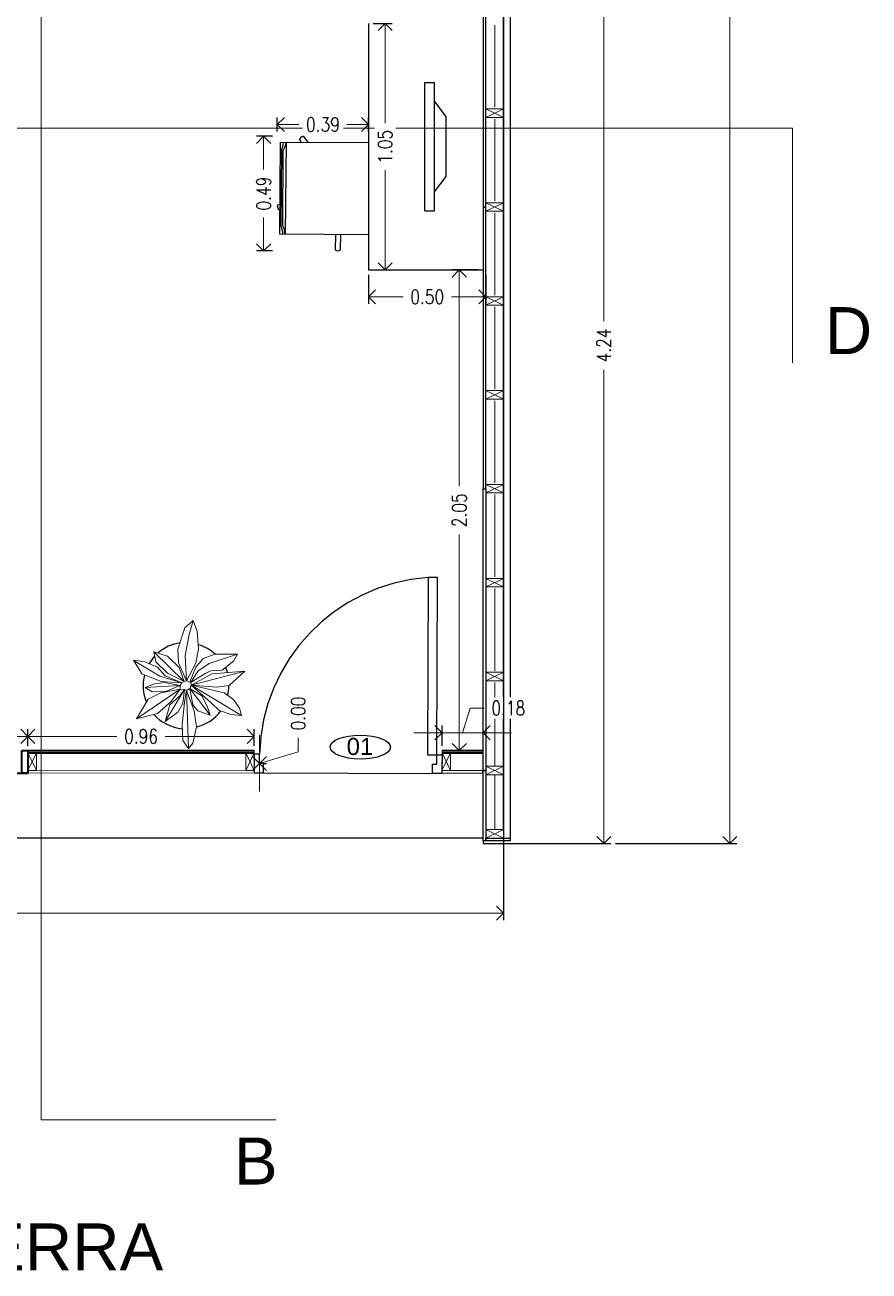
# Model space of a CAD drawing. Header units: inches. Extents: x -102.5 to -49.9, y 36.2 to 69.9.
# Drawn here: x -88.39 to -84.8, y 59.27 to 64.58 of the extents above; entities that cross this region are included whole.
import ezdxf

# ---------------------------------------------------------------- set-up
doc = ezdxf.new("R2010")
doc.units = ezdxf.units.IN
doc.header["$MEASUREMENT"] = 0
doc.linetypes.add('CENTER', pattern=[2, 1.25, -0.25, 0.25, -0.25])
doc.layers.get('DEFPOINTS').update_dxf_attribs({"color": 210})
for name, color, linetype, lineweight in [('A-ANNO-DIMS', 3, 'Continuous', 18), ('A-DETL-MBND', 3, 'Continuous', 18), ('A-DETL-MCUT', 4, 'Continuous', 25), ('A-DOOR-FULL', 4, 'Continuous', 25), ('A-ELEV-MBE1', 7, 'Continuous', 35), ('A-ELEV-MBE2', 4, 'Continuous', 25), ('A-FURN', 8, 'Continuous', 18), ('A-WALL-PATT', 8, 'Continuous', 18), ('A-WALL-STUD', 3, 'Continuous', 18), ('arredi', 7, 'Continuous', 20)]:
    doc.layers.add(name, color=color, linetype=linetype, lineweight=lineweight)
doc.styles.add('ARIAL', font='Arial.ttf')
doc.styles.add('E-ROMANS', font='romans.shx', dxfattribs={"width": 0.8})
doc.styles.get("Standard").update_dxf_attribs({"font": 'Arial.ttf'})
doc.dimstyles.new('Fabio1', dxfattribs={"dimscale": 0.001, "dimtxt": 60, "dimasz": 60, "dimexe": 30, "dimexo": 20, "dimgap": 30, "dimtad": 0, "dimzin": 0, "dimdsep": 46, "dimtxsty": 'E-ROMANS', "dimblk": 'OPEN90', "dimcen": 90, "dimclrd": 3, "dimclre": 3, "dimclrt": 3, "dimadec": 0, "dimazin": 0, "dimtfac": 1, "dimtmove": 1, "dimatfit": 3, "dimldrblk": 'OPEN90', "dimfxl": 1, "dimtfill": 1, "dimtolj": 1, "dimtzin": 0, "dimlwd": -1, "dimarcsym": 0})

# ---------------------------------------------------------------- blocks, each defined once
blk = doc.blocks.new('_Open90')
at = {"color": 0, "linetype": 'ByBlock', "lineweight": -2}
for p, q in [((0, 0), (-1, 0)), ((-0.5, 0.5), (0, 0)), ((0, 0), (-0.5, -0.5))]:
    blk.add_line(p, q, dxfattribs=at)
blk = doc.blocks.new('*D1222')
at = {"layer": 'A-ANNO-DIMS', "color": 3, "lineweight": -2, "transparency": 16777216}
for p, q in [((-86.91025082087911, 64.58251427555147), (-86.82941200846793, 64.58251427555147)), ((-86.91025082087911, 63.53251427555175), (-86.82941200846793, 63.53251427555175))]:
    blk.add_line(p, q, dxfattribs=at)
at = {"layer": 'A-ANNO-DIMS', "color": 3, "transparency": 16777216}
for p, q in [((-86.85941200846793, 64.52251427555147), (-86.85941200846793, 64.1572285612659)), ((-86.85941200846793, 63.59251427555175), (-86.85941200846793, 63.95779998983733))]:
    blk.add_line(p, q, dxfattribs=at)
at = {"layer": 'DEFPOINTS', "color": 0, "transparency": 16777216}
for p in [(-86.93025082087911, 64.58251427555147), (-86.93025082087911, 63.53251427555175), (-86.85941200846793, 63.53251427555175)]:
    blk.add_point(p, dxfattribs=at)
at = {"layer": 'A-ANNO-DIMS', "color": 3, "transparency": 16777216, "xscale": 0.06, "yscale": 0.06, "zscale": 0.06}
for p, rotation in [((-86.85941200846793, 64.58251427555147), 90), ((-86.85941200846793, 63.53251427555175), 270)]:
    blk.add_blockref('_Open90', p, dxfattribs=dict(at, rotation=rotation))
at = {"layer": 'A-ANNO-DIMS', "color": 3, "transparency": 16777216, "insert": (-86.85941200846794, 64.0575142755516), "char_height": 0.06, "attachment_point": 5, "rotation": 90, "style": 'E-ROMANS', "bg_fill": 3, "box_fill_scale": 1.25, "bg_fill_color": 256, "bg_fill_true_color": 13158600, "bg_fill_transparency": 0}
blk.add_mtext('\\A1;1.05', dxfattribs=at)
blk = doc.blocks.new('*D1223')
at = {"layer": 'A-ANNO-DIMS', "color": 3, "lineweight": -2, "transparency": 16777216}
for p, q in [((-86.93025082087911, 63.51251427555174), (-86.93025082087911, 63.38769909553828)), ((-86.43025280537745, 63.51251427555174), (-86.43025280537745, 63.38769909553828))]:
    blk.add_line(p, q, dxfattribs=at)
at = {"layer": 'A-ANNO-DIMS', "color": 3, "transparency": 16777216}
for p, q in [((-86.87025082087911, 63.41769909553828), (-86.78339467027114, 63.41769909553828)), ((-86.49025280537745, 63.41769909553828), (-86.57710895598542, 63.41769909553828))]:
    blk.add_line(p, q, dxfattribs=at)
at = {"layer": 'DEFPOINTS', "color": 0, "transparency": 16777216}
for p in [(-86.93025082087911, 63.53251427555175), (-86.43025280537745, 63.53251427555175), (-86.43025280537745, 63.41769909553828)]:
    blk.add_point(p, dxfattribs=at)
at = {"layer": 'A-ANNO-DIMS', "color": 3, "transparency": 16777216, "xscale": 0.06, "yscale": 0.06, "zscale": 0.06, "rotation": 180}
blk.add_blockref('_Open90', (-86.93025082087911, 63.41769909553828), dxfattribs=at)
at = {"layer": 'A-ANNO-DIMS', "color": 3, "transparency": 16777216, "xscale": 0.06, "yscale": 0.06, "zscale": 0.06}
blk.add_blockref('_Open90', (-86.43025280537745, 63.41769909553828), dxfattribs=at)
at = {"layer": 'A-ANNO-DIMS', "color": 3, "transparency": 16777216, "insert": (-86.68025181312828, 63.41769909553828), "char_height": 0.06, "attachment_point": 5, "style": 'E-ROMANS', "bg_fill": 3, "box_fill_scale": 1.25, "bg_fill_color": 256, "bg_fill_true_color": 13158600, "bg_fill_transparency": 0}
blk.add_mtext('\\A1;0.50', dxfattribs=at)
blk = doc.blocks.new('*D1224')
at = {"layer": 'A-ANNO-DIMS', "color": 3, "lineweight": -2, "transparency": 16777216}
for p, q in [((-87.33903044746354, 64.1019462513999), (-87.40708978801567, 64.1019462513999)), ((-87.33903044746354, 63.61367196676279), (-87.40708978801567, 63.61367196676279))]:
    blk.add_line(p, q, dxfattribs=at)
at = {"layer": 'A-ANNO-DIMS', "color": 3, "transparency": 16777216}
for p, q in [((-87.37708978801567, 64.04194625139989), (-87.37708978801567, 63.95980910908135)), ((-87.37708978801567, 63.6736719667628), (-87.37708978801567, 63.75580910908135))]:
    blk.add_line(p, q, dxfattribs=at)
at = {"layer": 'DEFPOINTS', "color": 0, "transparency": 16777216}
for p in [(-87.31903044746355, 64.1019462513999), (-87.37708978801567, 63.61367196676279), (-87.31903044746355, 63.61367196676279)]:
    blk.add_point(p, dxfattribs=at)
at = {"layer": 'A-ANNO-DIMS', "color": 3, "transparency": 16777216, "xscale": 0.06, "yscale": 0.06, "zscale": 0.06}
for p, rotation in [((-87.37708978801567, 64.1019462513999), 90), ((-87.37708978801567, 63.61367196676279), 270)]:
    blk.add_blockref('_Open90', p, dxfattribs=dict(at, rotation=rotation))
at = {"layer": 'A-ANNO-DIMS', "color": 3, "transparency": 16777216, "insert": (-87.37708978801568, 63.85780910908134), "char_height": 0.06, "attachment_point": 5, "rotation": 90, "style": 'E-ROMANS', "bg_fill": 3, "box_fill_scale": 1.25, "bg_fill_color": 256, "bg_fill_true_color": 13158600, "bg_fill_transparency": 0}
blk.add_mtext('\\A1;0.49', dxfattribs=at)
blk = doc.blocks.new('*D1225')
at = {"layer": 'A-ANNO-DIMS', "color": 3, "lineweight": -2, "transparency": 16777216}
for p, q in [((-87.31903044746355, 64.12194625139989), (-87.31903044746355, 64.18262304929262)), ((-86.93025082087911, 64.12194625140035), (-86.93025082087911, 64.18262304929262))]:
    blk.add_line(p, q, dxfattribs=at)
at = {"layer": 'A-ANNO-DIMS', "color": 3, "transparency": 16777216}
for p, q in [((-87.25903044746354, 64.15262304929261), (-87.22664063417133, 64.15262304929261)), ((-86.99025082087911, 64.15262304929261), (-87.02264063417132, 64.15262304929261))]:
    blk.add_line(p, q, dxfattribs=at)
at = {"layer": 'DEFPOINTS', "color": 0, "transparency": 16777216}
for p in [(-86.93025082087911, 64.15262304929261), (-87.31903044746355, 64.1019462513999), (-86.93025082087911, 64.10194625140035)]:
    blk.add_point(p, dxfattribs=at)
at = {"layer": 'A-ANNO-DIMS', "color": 3, "transparency": 16777216, "xscale": 0.06, "yscale": 0.06, "zscale": 0.06, "rotation": 180}
blk.add_blockref('_Open90', (-87.31903044746355, 64.15262304929261), dxfattribs=at)
at = {"layer": 'A-ANNO-DIMS', "color": 3, "transparency": 16777216, "xscale": 0.06, "yscale": 0.06, "zscale": 0.06}
blk.add_blockref('_Open90', (-86.93025082087911, 64.15262304929261), dxfattribs=at)
at = {"layer": 'A-ANNO-DIMS', "color": 3, "transparency": 16777216, "insert": (-87.12464063417133, 64.15262304929261), "char_height": 0.06, "attachment_point": 5, "style": 'E-ROMANS', "bg_fill": 3, "box_fill_scale": 1.25, "bg_fill_color": 256, "bg_fill_true_color": 13158600, "bg_fill_transparency": 0}
blk.add_mtext('\\A1;0.39', dxfattribs=at)
blk = doc.blocks.new('*D1226')
at = {"layer": 'A-ANNO-DIMS', "color": 3, "lineweight": -2, "transparency": 16777216}
for p, q in [((-86.46225280537762, 63.53251427555175), (-86.5738128684753, 63.53251427555175)), ((-86.46225266023136, 61.48551888478811), (-86.5738128684753, 61.48551888478811))]:
    blk.add_line(p, q, dxfattribs=at)
at = {"layer": 'A-ANNO-DIMS', "color": 3, "transparency": 16777216}
for p, q in [((-86.5438128684753, 63.47251427555175), (-86.5438128684753, 62.61215943731278)), ((-86.5438128684753, 61.54551888478811), (-86.5438128684753, 62.40587372302707))]:
    blk.add_line(p, q, dxfattribs=at)
at = {"layer": 'DEFPOINTS', "color": 0, "transparency": 16777216}
for p in [(-86.44225280537762, 63.53251427555175), (-86.5438128684753, 61.48551888478811), (-86.44225266023136, 61.48551888478811)]:
    blk.add_point(p, dxfattribs=at)
at = {"layer": 'A-ANNO-DIMS', "color": 3, "transparency": 16777216, "xscale": 0.06, "yscale": 0.06, "zscale": 0.06}
for p, rotation in [((-86.5438128684753, 63.53251427555175), 90), ((-86.5438128684753, 61.48551888478811), 270)]:
    blk.add_blockref('_Open90', p, dxfattribs=dict(at, rotation=rotation))
at = {"layer": 'A-ANNO-DIMS', "color": 3, "transparency": 16777216, "insert": (-86.54381286847531, 62.50901658016991), "char_height": 0.06, "attachment_point": 5, "rotation": 90, "style": 'E-ROMANS', "bg_fill": 3, "box_fill_scale": 1.25, "bg_fill_color": 256, "bg_fill_true_color": 13158600, "bg_fill_transparency": 0}
blk.add_mtext('\\A1;2.05', dxfattribs=at)
blk = doc.blocks.new('*D1227')
at = {"layer": 'A-ANNO-DIMS', "color": 3, "transparency": 16777216}
for p, q in [((-87.39534385969438, 61.49041687496849), (-87.39534385969438, 61.55041687496848)), ((-87.23034385969437, 61.47991687496712), (-87.23034385969437, 61.53991687496713)), ((-87.39534385969438, 61.43041687496712), (-87.23034385969437, 61.47991687496712)), ((-87.39534385969438, 61.37041687496576), (-87.39534385969438, 61.31041687496576))]:
    blk.add_line(p, q, dxfattribs=at)
at = {"layer": 'A-ANNO-DIMS', "color": 3, "lineweight": -2, "transparency": 16777216}
for p, q in [((-87.37534385969614, 61.43041687496849), (-87.36534385969438, 61.43041687496849)), ((-87.37534385969614, 61.43041687496576), (-87.36534385969438, 61.43041687496576))]:
    blk.add_line(p, q, dxfattribs=at)
at = {"layer": 'DEFPOINTS', "color": 0, "transparency": 16777216}
for p in [(-87.39534385969614, 61.43041687496849), (-87.39534385969614, 61.43041687496576), (-87.39534385969438, 61.43041687496576)]:
    blk.add_point(p, dxfattribs=at)
at = {"layer": 'A-ANNO-DIMS', "color": 3, "transparency": 16777216, "xscale": 0.06, "yscale": 0.06, "zscale": 0.06}
for p, rotation in [((-87.39534385969438, 61.43041687496849), 270), ((-87.39534385969438, 61.43041687496576), 90)]:
    blk.add_blockref('_Open90', p, dxfattribs=dict(at, rotation=rotation))
at = {"layer": 'A-ANNO-DIMS', "color": 3, "transparency": 16777216, "insert": (-87.23034385969439, 61.64305973210997), "char_height": 0.06, "attachment_point": 5, "rotation": 90, "style": 'E-ROMANS', "bg_fill": 3, "box_fill_scale": 1.25, "bg_fill_color": 256, "bg_fill_true_color": 13158600, "bg_fill_transparency": 0}
blk.add_mtext('\\A1;0.00', dxfattribs=at)
blk = doc.blocks.new('*D1228')
at = {"layer": 'A-ANNO-DIMS', "color": 3, "transparency": 16777216}
for p, q in [((-86.52982611664311, 61.56138564744911), (-86.49832611664311, 61.66638564744911)), ((-86.49832611664311, 61.66638564744911), (-86.43832611664311, 61.66638564744911)), ((-86.6773995730544, 61.56138564744911), (-86.7373995730544, 61.56138564744911)), ((-86.6173995730544, 61.56138564744911), (-86.44225266023182, 61.56138564744911)), ((-86.6173995730544, 61.56138564744911), (-86.44225266023182, 61.56138564744911)), ((-86.38225266023181, 61.56138564744911), (-86.32225266023181, 61.56138564744911))]:
    blk.add_line(p, q, dxfattribs=at)
at = {"layer": 'A-ANNO-DIMS', "color": 3, "lineweight": -2, "transparency": 16777216}
for p, q in [((-86.6173995730544, 61.50551888478811), (-86.6173995730544, 61.59138564744912)), ((-86.44225266023182, 61.50551888478811), (-86.44225266023182, 61.59138564744912))]:
    blk.add_line(p, q, dxfattribs=at)
at = {"layer": 'DEFPOINTS', "color": 0, "transparency": 16777216}
for p in [(-86.44225266023182, 61.56138564744911), (-86.6173995730544, 61.48551888478811), (-86.44225266023182, 61.48551888478811)]:
    blk.add_point(p, dxfattribs=at)
at = {"layer": 'A-ANNO-DIMS', "color": 3, "transparency": 16777216, "xscale": 0.06, "yscale": 0.06, "zscale": 0.06}
blk.add_blockref('_Open90', (-86.6173995730544, 61.56138564744911), dxfattribs=at)
at = {"layer": 'A-ANNO-DIMS', "color": 3, "transparency": 16777216, "xscale": 0.06, "yscale": 0.06, "zscale": 0.06, "rotation": 180}
blk.add_blockref('_Open90', (-86.44225266023182, 61.56138564744911), dxfattribs=at)
at = {"layer": 'A-ANNO-DIMS', "color": 3, "transparency": 16777216, "insert": (-86.33518325950025, 61.66638564744911), "char_height": 0.06, "attachment_point": 5, "style": 'E-ROMANS', "bg_fill": 3, "box_fill_scale": 1.25, "bg_fill_color": 256, "bg_fill_true_color": 13158600, "bg_fill_transparency": 0}
blk.add_mtext('\\A1;0.18', dxfattribs=at)
blk = doc.blocks.new('*D1229')
at = {"layer": 'A-ANNO-DIMS', "color": 3, "lineweight": -2, "transparency": 16777216}
for p, q in [((-88.38132545425492, 61.50494493061377), (-88.38132545425492, 61.57571107520074)), ((-87.41737022116627, 61.50494493061377), (-87.41737022116627, 61.57571107520074))]:
    blk.add_line(p, q, dxfattribs=at)
at = {"layer": 'A-ANNO-DIMS', "color": 3, "transparency": 16777216}
for p, q in [((-88.32132545425492, 61.54571107520074), (-88.00249069485345, 61.54571107520074)), ((-87.47737022116627, 61.54571107520074), (-87.79620498056774, 61.54571107520074))]:
    blk.add_line(p, q, dxfattribs=at)
at = {"layer": 'DEFPOINTS', "color": 0, "transparency": 16777216}
for p in [(-87.41737022116627, 61.54571107520074), (-88.38132545425492, 61.48494493061376), (-87.41737022116627, 61.48494493061376)]:
    blk.add_point(p, dxfattribs=at)
at = {"layer": 'A-ANNO-DIMS', "color": 3, "transparency": 16777216, "xscale": 0.06, "yscale": 0.06, "zscale": 0.06, "rotation": 180}
blk.add_blockref('_Open90', (-88.38132545425492, 61.54571107520074), dxfattribs=at)
at = {"layer": 'A-ANNO-DIMS', "color": 3, "transparency": 16777216, "xscale": 0.06, "yscale": 0.06, "zscale": 0.06}
blk.add_blockref('_Open90', (-87.41737022116627, 61.54571107520074), dxfattribs=at)
at = {"layer": 'A-ANNO-DIMS', "color": 3, "transparency": 16777216, "insert": (-87.8993478377106, 61.54571107520074), "char_height": 0.06, "attachment_point": 5, "style": 'E-ROMANS', "bg_fill": 3, "box_fill_scale": 1.25, "bg_fill_color": 256, "bg_fill_true_color": 13158600, "bg_fill_transparency": 0}
blk.add_mtext('\\A1;0.96', dxfattribs=at)
blk = doc.blocks.new('*D1215')
at = {"layer": 'A-ANNO-DIMS', "color": 3, "lineweight": -2, "transparency": 16777216}
for p, q in [((-91.12328938905236, 61.50543166837716), (-91.12327682705941, 61.57619781089141)), ((-88.3813219039716, 61.50494493029866), (-88.38130934197865, 61.5757110728129))]:
    blk.add_line(p, q, dxfattribs=at)
at = {"layer": 'A-ANNO-DIMS', "color": 3, "transparency": 16777216}
for p, q in [((-91.06328215342971, 61.54618716051413), (-89.85658412258661, 61.54597295451641)), ((-88.44131466645828, 61.54572172413553), (-89.64801269730138, 61.54593593013325))]:
    blk.add_line(p, q, dxfattribs=at)
at = {"layer": 'DEFPOINTS', "color": 0, "transparency": 16777216}
for p in [(-88.38131466740361, 61.54571107328557), (-91.12329293933568, 61.48543166869227), (-88.38132545425492, 61.48494493061376)]:
    blk.add_point(p, dxfattribs=at)
at = {"layer": 'A-ANNO-DIMS', "color": 3, "transparency": 16777216, "xscale": 0.06, "yscale": 0.06, "zscale": 0.06}
for p, rotation in [((-91.12328215248438, 61.54619781136408), 179.9898291874409), ((-88.38131466740361, 61.54571107328557), 359.989829187441)]:
    blk.add_blockref('_Open90', p, dxfattribs=dict(at, rotation=rotation))
at = {"layer": 'A-ANNO-DIMS', "color": 3, "transparency": 16777216, "insert": (-89.752298409944, 61.54595444232483), "char_height": 0.06, "attachment_point": 5, "rotation": 359.98982918744093, "style": 'E-ROMANS', "bg_fill": 3, "box_fill_scale": 1.25, "bg_fill_color": 256, "bg_fill_true_color": 13158600, "bg_fill_transparency": 0}
blk.add_mtext('\\A1;2.74', dxfattribs=at)
blk = doc.blocks.new('*D1178')
at = {"layer": 'A-ANNO-DIMS', "color": 3, "lineweight": -2, "transparency": 16777216}
for p, q in [((-86.42225267896195, 65.33213421811875), (-85.89841094487295, 65.33213421811875)), ((-86.422250430591, 61.08950766333815), (-85.89841094487295, 61.08950766333815))]:
    blk.add_line(p, q, dxfattribs=at)
at = {"layer": 'A-ANNO-DIMS', "color": 3, "transparency": 16777216}
for p, q in [((-85.92841094487295, 65.27213421811875), (-85.92841094487295, 63.31510665501418)), ((-85.92841094487295, 61.14950766333816), (-85.92841094487295, 63.10653522644274))]:
    blk.add_line(p, q, dxfattribs=at)
at = {"layer": 'DEFPOINTS', "color": 0, "transparency": 16777216}
for p in [(-86.44225267896195, 65.33213421811875), (-86.442250430591, 61.08950766333815), (-85.92841094487295, 61.08950766333815)]:
    blk.add_point(p, dxfattribs=at)
at = {"layer": 'A-ANNO-DIMS', "color": 3, "transparency": 16777216, "xscale": 0.06, "yscale": 0.06, "zscale": 0.06}
for p, rotation in [((-85.92841094487295, 65.33213421811875), 90), ((-85.92841094487295, 61.08950766333815), 270)]:
    blk.add_blockref('_Open90', p, dxfattribs=dict(at, rotation=rotation))
at = {"layer": 'A-ANNO-DIMS', "color": 3, "transparency": 16777216, "insert": (-85.92841094487297, 63.21082094072845), "char_height": 0.06, "attachment_point": 5, "rotation": 90, "style": 'E-ROMANS', "bg_fill": 3, "box_fill_scale": 1.25, "bg_fill_color": 256, "bg_fill_true_color": 13158600, "bg_fill_transparency": 0}
blk.add_mtext('\\A1;4.24', dxfattribs=at)
blk = doc.blocks.new('*D1176')
at = {"layer": 'A-ANNO-DIMS', "color": 3, "lineweight": -2, "transparency": 16777216}
for p, q in [((-85.87841094486724, 68.6115689524912), (-85.36133090573824, 68.6115689524912)), ((-85.87841094487452, 61.08950766333906), (-85.36133090573824, 61.08950766333906))]:
    blk.add_line(p, q, dxfattribs=at)
at = {"layer": 'A-ANNO-DIMS', "color": 3, "transparency": 16777216}
for p, q in [((-85.39133090573824, 68.5515689524912), (-85.39133090573824, 64.95368116505799)), ((-85.39133090573824, 61.14950766333907), (-85.39133090573824, 64.74739545077227))]:
    blk.add_line(p, q, dxfattribs=at)
at = {"layer": 'DEFPOINTS', "color": 0, "transparency": 16777216}
for p in [(-85.89841094486724, 68.6115689524912), (-85.89841094487451, 61.08950766333906), (-85.39133090573824, 61.08950766333906)]:
    blk.add_point(p, dxfattribs=at)
at = {"layer": 'A-ANNO-DIMS', "color": 3, "transparency": 16777216, "xscale": 0.06, "yscale": 0.06, "zscale": 0.06}
for p, rotation in [((-85.39133090573824, 68.6115689524912), 90), ((-85.39133090573824, 61.08950766333906), 270)]:
    blk.add_blockref('_Open90', p, dxfattribs=dict(at, rotation=rotation))
at = {"layer": 'A-ANNO-DIMS', "color": 3, "transparency": 16777216, "insert": (-85.39133090573826, 64.85053830791512), "char_height": 0.06, "attachment_point": 5, "rotation": 90, "style": 'E-ROMANS', "bg_fill": 3, "box_fill_scale": 1.25, "bg_fill_color": 256, "bg_fill_true_color": 13158600, "bg_fill_transparency": 0}
blk.add_mtext('\\A1;7.52', dxfattribs=at)
blk = doc.blocks.new('*D1160')
at = {"layer": 'A-ANNO-DIMS', "color": 3, "lineweight": -2, "transparency": 16777216}
for p, q in [((-92.63524821567421, 68.59152798905265), (-92.63524821567421, 60.76219948276191)), ((-86.35525015680355, 68.59156922097858), (-86.35525015680355, 60.76219948276191))]:
    blk.add_line(p, q, dxfattribs=at)
at = {"layer": 'A-ANNO-DIMS', "color": 3, "transparency": 16777216}
for p, q in [((-92.57524821567421, 60.79219948276192), (-89.59724918623888, 60.79219948276192)), ((-86.41525015680355, 60.79219948276192), (-89.39324918623888, 60.79219948276192))]:
    blk.add_line(p, q, dxfattribs=at)
at = {"layer": 'DEFPOINTS', "color": 0, "transparency": 16777216}
for p in [(-92.63524821567421, 68.61152798905265), (-86.35525015680355, 68.61156922097858), (-86.35525015680355, 60.79219948276192)]:
    blk.add_point(p, dxfattribs=at)
at = {"layer": 'A-ANNO-DIMS', "color": 3, "transparency": 16777216, "xscale": 0.06, "yscale": 0.06, "zscale": 0.06, "rotation": 180}
blk.add_blockref('_Open90', (-92.63524821567421, 60.79219948276192), dxfattribs=at)
at = {"layer": 'A-ANNO-DIMS', "color": 3, "transparency": 16777216, "xscale": 0.06, "yscale": 0.06, "zscale": 0.06}
blk.add_blockref('_Open90', (-86.35525015680355, 60.79219948276192), dxfattribs=at)
at = {"layer": 'A-ANNO-DIMS', "color": 3, "transparency": 16777216, "insert": (-89.49524918623888, 60.79219948276192), "char_height": 0.06, "attachment_point": 5, "style": 'E-ROMANS', "bg_fill": 3, "box_fill_scale": 1.25, "bg_fill_color": 256, "bg_fill_true_color": 13158600, "bg_fill_transparency": 0}
blk.add_mtext('\\A1;6.28', dxfattribs=at)

msp = doc.modelspace()

# ---------------------------------------------------------------- linework, layer by layer
for p, q in [((-86.93025082087911, 64.58251427555147), (-86.93025082087911, 63.53251427555175)), ((-86.69136287515516, 63.78378188511066), (-86.69136287515471, 64.33131427555178)), ((-86.69136287515471, 64.33131427555178), (-86.64969063087688, 64.33131427555132)), ((-86.64969063087733, 63.78378188511066), (-86.64969063087688, 64.33131427555132)), ((-86.64969063087688, 64.24949719999391), (-86.5991938701352, 64.18376715444434)), ((-86.5991938701352, 63.93132900621809), (-86.5991938701352, 64.18376715444434)), ((-87.3078224151352, 63.68544255241692), (-87.30560867582358, 64.07727828409985)), ((-87.30560867582358, 64.07727828409985), (-86.93025082087865, 64.0751124544971)), ((-87.28138622006668, 64.07713851957656), (-87.2848640540617, 63.68527679382383)), ((-87.21697878896634, 64.07676688616299), (-87.22485784498917, 64.0892454219305)), ((-87.20869591908172, 64.1019462513999), (-87.188841737551, 64.0766045342683)), ((-87.30160589867478, 64.0415865419253), (-87.3037578608944, 63.72099347879872)), ((-87.29572428402912, 63.72085325219255), (-87.2935723218095, 64.04144631531959)), ((-86.64969063087733, 63.86559896066852), (-86.5991938701352, 63.93132900621809)), ((-87.3071043279067, 63.81254524833354), (-87.31903044746355, 63.80702273438997)), ((-87.31216804749306, 63.78807267997068), (-87.30723022919597, 63.790260499837)), ((-87.31216804749306, 63.78807267997068), (-87.31216804749306, 63.78807267997068)), ((-86.69136287515516, 63.78378188511066), (-86.64969063087733, 63.78378188511066)), ((-86.93025082087865, 63.68271649823315), (-87.3078224151352, 63.68544255241692)), ((-87.07092460579156, 63.68373215821826), (-87.07206987456425, 63.61811975416445)), ((-87.05023069712001, 63.61773854990393), (-87.04908152717576, 63.68357445192702)), ((-86.93025082087911, 63.53251427555175), (-86.44225280537762, 63.53251427555175))]:
    msp.add_line(p, q)
for centre, radius, start, end in [((-87.36790319078614, 64.07655499800272), 0.07495414506053436, 332.1906285896335, 0.4970689846855307), ((-87.38830973435984, 64.09363952418276), 0.1081633412396779, 331.148532317673, 351.2249811133383), ((-87.20454060953284, 64.08002506390254), 0.02231154541381155, 100.7334548460139, 155.5905255773081), ((-87.28762495933529, 63.80767806089203), 0.03141232460972243, 181.1953959910278, 218.6183760066326), ((-87.39509179078391, 63.68020396162807), 0.1000283532805743, 2.94972601416972, 24.06542589964796), ((-87.39098926610973, 63.67232638400706), 0.1069124583324136, 6.830263794370193, 26.99376161292817), ((-87.0608580643709, 63.63467050891892), 0.01999080215425691, 235.8855066826937, 302.1144933173467), ((-87.70599831369441, 61.7618045644616), 0.1845187065213413, 98.33260000000328, 131.3326000000027), ((-87.70599831369441, 61.7618045644616), 0.1814279038495398, 47.47169999998286, 73.47169999999058), ((-87.70599831369441, 61.7618045644616), 0.1846588622510889, 137.2259000000024, 149.2259000000025), ((-87.70599831369441, 61.7618045644616), 0.1847289401159626, 165.5475999999955, 202.5475999999917), ((-87.70599831369441, 61.7618045644616), 0.1840023433064819, 17.79940000000499, 23.79940000000219), ((-87.70599831369441, 61.7618045644616), 0.1811512806987223, 346.4589000000038, 359.4589000000013), ((-87.70599831369441, 61.7618045644616), 0.1848506543023224, 221.5622999999998, 264.5623000000091), ((-87.70599831369441, 61.7618045644616), 0.1813688909106988, 283.8242999999887, 323.8242999999923)]:
    msp.add_arc(centre, radius, start, end)
at = {"layer": 'A-DETL-MBND'}
for points in [[(-87.41769633294348, 61.40050958938842), (-87.41773979625918, 61.39051388213862), (-88.38132145818531, 61.38894064301654), (-88.38132145818531, 61.4010668012014)], [(-86.44520102369847, 61.4005145971913), (-86.44520056583565, 61.38951459719134), (-86.61773664535963, 61.38951459719134), (-86.61768881518014, 61.4005145971913)]]:
    msp.add_lwpolyline(points, close=True, dxfattribs=at)
at = {"layer": 'A-DETL-MCUT'}
for points in [[(-86.43025280537745, 63.80051427555132), (-86.4302534131682, 65.0005142755516), (-86.44225341316792, 65.0005142755516), (-86.44225280537762, 63.80051427555132)], [(-86.43025280537745, 62.6005142755515), (-86.43025280537745, 63.80051427555132), (-86.44225280537762, 63.80051427555132), (-86.44225280537762, 62.6005142755515)], [(-86.44225280537762, 61.40051427555169), (-86.44225075636882, 62.6005142755515), (-86.43025075636865, 62.6005142755515), (-86.43024870743488, 61.40051427555169)], [(-86.44225062717419, 61.1005076633363), (-86.44225280539536, 61.40050384780794), (-86.43024870745262, 61.40050416944756), (-86.43025080650591, 61.10050793233346)]]:
    msp.add_lwpolyline(points, close=True, dxfattribs=at)
for points in [[(-86.34022849883445, 61.10051414402447), (-86.43025144533772, 61.10051715175665), (-86.43025072249134, 61.11251526213469), (-86.32520589012734, 61.11251526213447)], [(-86.32520588305147, 61.10051364210777), (-86.44225062717419, 61.1005076633363), (-86.442250430591, 61.08950766333815), (-86.34022820694804, 61.08950948659991)]]:
    msp.add_lwpolyline(points, dxfattribs=at)
at = {"layer": 'A-DOOR-FULL', "linetype": 'CENTER'}
for points in [[(-86.67633592795823, 62.22285349592117), (-86.67962120188463, 61.46730514584247), (-86.63962158335084, 61.46713121957588), (-86.6363363094249, 62.22267956965412), (-86.67633592795823, 62.22285349592117)], [(-87.39516993342954, 61.47041649350182), (-87.41739194372599, 61.47051311920573), (-87.41773979625918, 61.39051388213862), (-87.37774017772585, 61.39033995587157), (-87.37756625145926, 61.43033957440535), (-87.39534385969614, 61.43041687496849), (-87.39516993342954, 61.47041649350182)], [(-86.63962158335084, 61.46713121957588), (-86.6173995730544, 61.46703459387196), (-86.61774742558805, 61.38703535680484), (-86.65774704412138, 61.38720928307144), (-86.65757311785478, 61.42720890160523), (-86.63979550961744, 61.42713160104209), (-86.63962158335084, 61.46713121957588)]]:
    msp.add_lwpolyline(points, dxfattribs=at)
msp.add_arc((-86.62015499146696, 61.44959719572022), 0.7752945268897175, 94.15552313709695, 178.4612282646425, dxfattribs=at)
at = {"layer": 'A-ELEV-MBE1'}
for p, q in [((-88.38132545425492, 61.48494493061376), (-87.41737022116627, 61.48559138214692)), ((-88.38132506169427, 61.47551378618287), (-87.41737022116627, 61.47550888039255)), ((-86.6173995730544, 61.48551888478811), (-86.44225266023136, 61.48551888478811)), ((-86.6173995730544, 61.47551778686044), (-86.44225267730849, 61.47551766988578)), ((-91.09828894326643, 61.38937472528811), (-88.38132145818531, 61.38894064301654))]:
    msp.add_line(p, q, dxfattribs=at)
msp.add_lwpolyline([(-88.40632545425501, 61.48494493061376), (-88.38132545425492, 61.48494493061376), (-88.38132145818531, 61.38894064301654), (-88.4063214581854, 61.38894064301654)], close=True, dxfattribs=at)
at = {"layer": 'A-ELEV-MBE2'}
for p, q in [((-86.32520588305147, 61.10051364210777), (-86.32521027639655, 68.61156922097835)), ((-86.35524634256785, 61.14851809107709), (-86.35525015680537, 68.55252576415465)), ((-86.32520588305056, 61.14851809107709), (-86.325210276397, 68.55252737283614)), ((-87.37774017869992, 61.39033973184119), (-86.65774704412138, 61.38720928307144)), ((-86.4422507143156, 61.11250921273437), (-92.53724823171501, 61.11255185901824))]:
    msp.add_line(p, q, dxfattribs=at)
at = {"layer": 'A-FURN'}
for p, q in [((-87.41737022116627, 61.48574290799739), (-87.41737022116627, 61.47550888039255)), ((-86.6173995730544, 61.48567041063858), (-86.6173995730544, 61.47567042184833))]:
    msp.add_line(p, q, dxfattribs=at)
at = {"layer": 'A-WALL-PATT', "ltscale": 0.1}
for p, q in [((-86.39275082087875, 64.57551427555141), (-86.39275082087875, 64.2255142755515)), ((-86.39275082087875, 64.17551427555132), (-86.39275082087875, 63.82551427555141)), ((-86.39275082087875, 63.77551427555169), (-86.39274602762521, 63.42551427555132)), ((-86.39275075636874, 63.37551427555159), (-86.39275075636874, 63.02551427555169)), ((-86.39275075636874, 62.9755142755515), (-86.39275075636874, 62.62551427555159)), ((-86.39275075636874, 62.57551427555141), (-86.39275153223593, 62.22551956351423)), ((-86.39275153223593, 62.17551956351404), (-86.39274943310761, 61.82551956351413)), ((-86.39274602762521, 61.77551956351395), (-86.39274602762521, 61.41850472651582)), ((-86.39274602762521, 61.38250472651576), (-86.39274602762521, 61.14851809107709))]:
    msp.add_line(p, q, dxfattribs=at)
at = {"layer": 'A-WALL-STUD'}
for p, q in [((-86.43025082087911, 64.21851427555144), (-86.35525082087884, 64.18251427555138)), ((-86.35525082087884, 64.21851427555144), (-86.43025082087911, 64.18251427555138)), ((-86.43025082087911, 63.81851427555135), (-86.35525082087884, 63.78251427555175)), ((-86.35525082087884, 63.81851427555135), (-86.43025082087911, 63.78251427555175)), ((-86.43025075636865, 63.41851427555171), (-86.35525075636883, 63.38251427555166)), ((-86.35525075636883, 63.41851427555171), (-86.43025075636865, 63.38251427555166)), ((-86.43025075636865, 63.01851427555162), (-86.35525075636883, 62.98251427555157)), ((-86.35525075636883, 63.01851427555162), (-86.43025075636865, 62.98251427555157)), ((-86.43025075636865, 62.61851427555153), (-86.35525075636883, 62.58251427555147)), ((-86.35525075636883, 62.61851427555153), (-86.43025075636865, 62.58251427555147)), ((-86.35525153223603, 62.21851956351416), (-86.43025153223584, 62.18251956351411)), ((-86.43025153223584, 62.21851956351416), (-86.35525153223603, 62.18251956351411)), ((-86.43024943310752, 61.81851956351407), (-86.3552494331077, 61.78251956351401)), ((-86.3552494331077, 61.81851956351407), (-86.43024943310752, 61.78251956351401)), ((-88.381100059343, 61.40051432814413), (-88.34510005934294, 61.47551432814394)), ((-88.381100059343, 61.47551432814394), (-88.34510005934294, 61.40051432814413)), ((-87.41737022116627, 61.47550888039255), (-87.45369599262563, 61.40066612304132)), ((-87.41769633294348, 61.40050958938842), (-87.45336988084841, 61.47566541404545)), ((-86.5813999133727, 61.47551388819544), (-86.61772568483161, 61.4006711308442)), ((-86.58172602514992, 61.4005145971913), (-86.6173995730544, 61.47567042184833)), ((-86.35524583977508, 61.41850416952444), (-86.4302458397749, 61.38250416952438)), ((-86.4302458397749, 61.41850416952444), (-86.35524583977508, 61.38250416952438)), ((-86.35524660830629, 61.14851809107709), (-86.4302466083061, 61.11251809107704)), ((-86.4302466083061, 61.14851809107709), (-86.35524660830629, 61.11251809107704))]:
    msp.add_line(p, q, dxfattribs=at)
for points in [[(-86.43025082087911, 64.21851427555144), (-86.35525082087884, 64.21851427555144), (-86.35525082087884, 64.18251427555138), (-86.43025082087911, 64.18251427555138)], [(-86.43025082087911, 63.81851427555135), (-86.35525082087884, 63.81851427555135), (-86.35525082087884, 63.78251427555175), (-86.43025082087911, 63.78251427555175)], [(-86.43025075636865, 63.41851427555171), (-86.35525075636883, 63.41851427555171), (-86.35525075636883, 63.38251427555166), (-86.43025075636865, 63.38251427555166)], [(-86.43025075636865, 63.01851427555162), (-86.35525075636883, 63.01851427555162), (-86.35525075636883, 62.98251427555157), (-86.43025075636865, 62.98251427555157)], [(-86.43025075636865, 62.61851427555153), (-86.35525075636883, 62.61851427555153), (-86.35525075636883, 62.58251427555147), (-86.43025075636865, 62.58251427555147)], [(-86.35525153223603, 62.21851956351416), (-86.43025153223584, 62.21851956351416), (-86.43025153223584, 62.18251956351411), (-86.35525153223603, 62.18251956351411)], [(-86.43024943310752, 61.81851956351407), (-86.3552494331077, 61.81851956351407), (-86.3552494331077, 61.78251956351401), (-86.43024943310752, 61.78251956351401)], [(-88.381100059343, 61.40051432814413), (-88.381100059343, 61.47551432814394), (-88.34510005934294, 61.47551432814394), (-88.34510005934294, 61.40051432814413)], [(-87.41769633294348, 61.40050958938842), (-87.41737022116627, 61.47550888039255), (-87.45336988084841, 61.47566541404545), (-87.45369599262563, 61.40066612304132)], [(-86.58172602514992, 61.4005145971913), (-86.5813999133727, 61.47551388819544), (-86.6173995730544, 61.47567042184833), (-86.61772568483161, 61.4006711308442)], [(-86.35524583977508, 61.41850416952444), (-86.4302458397749, 61.41850416952444), (-86.4302458397749, 61.38250416952438), (-86.35524583977508, 61.38250416952438)], [(-86.35524660830629, 61.14851809107709), (-86.4302466083061, 61.14851809107709), (-86.4302466083061, 61.11251809107704), (-86.35524660830629, 61.11251809107704)]]:
    msp.add_lwpolyline(points, close=True, dxfattribs=at)
at = {"layer": 'arredi'}
for p, q in [((-88.325210276397, 69.58851166325154), (-88.325210276397, 59.9125223876748)), ((-85.12520765601062, 64.13644792913543), (-93.98326044401188, 64.13644792913543)), ((-85.12520765601062, 64.13644792913543), (-85.12520765601062, 63.13644792913543)), ((-87.74195932330053, 61.91671352891932), (-87.71245285388, 62.00799916868924)), ((-87.71245285388, 62.00799916868924), (-87.67741392144285, 62.03934979244819)), ((-87.69493338766165, 61.98033685360711), (-87.67741392144285, 62.03934979244819)), ((-87.67741392144285, 62.03934979244819), (-87.65989076691608, 61.99232385680931)), ((-87.71153077671056, 61.89089536817652), (-87.69493338766165, 61.98033685360711)), ((-87.65989076691608, 61.99232385680931), (-87.65436199220835, 61.91855768325819)), ((-87.83601119457876, 61.86323305309485), (-87.8452319662722, 61.90564860288656)), ((-87.8452319662722, 61.90564860288656), (-87.78621902743112, 61.88720705949878)), ((-87.7152190853883, 61.77932403067994), (-87.8452319662722, 61.90564860288656)), ((-87.74011516896167, 61.85954474441711), (-87.74195932330053, 61.91671352891932)), ((-87.65436199220835, 61.91855768325819), (-87.66634899541054, 61.85770059007824)), ((-87.65438412206026, 61.93573413676937), (-87.65715035356857, 61.9366562139388)), ((-87.89594621058882, 61.81251880877822), (-87.93190722019494, 61.86968759328043)), ((-87.93190722019494, 61.86968759328043), (-87.88303713021764, 61.86323305309485)), ((-87.8194138055294, 61.80145388274546), (-87.92821891151766, 61.86784343894156)), ((-87.88303713021764, 61.86323305309485), (-87.82863457722328, 61.84018112385989)), ((-87.8646545997683, 61.85628427954622), (-87.86557667693774, 61.85536220237678)), ((-87.78714110460055, 61.81436296311664), (-87.83601119457876, 61.86323305309485)), ((-87.78621902743112, 61.88720705949878), (-87.73642686028393, 61.83925904669046)), ((-87.70507623652452, 61.78209026218825), (-87.74011516896167, 61.85954474441711)), ((-87.70507623652452, 61.78209026218825), (-87.71153077671056, 61.89089536817652)), ((-87.66634899541054, 61.85770059007824), (-87.70507623652452, 61.78209026218825)), ((-87.66634899541054, 61.84018112385989), (-87.6340762944817, 61.87706421063545)), ((-87.65712822371665, 61.82358373481098), (-87.60918021090833, 61.8567785129088)), ((-87.6340762944817, 61.87706421063545), (-87.58336205016508, 61.89550575402323)), ((-87.60918021090833, 61.8567785129088), (-87.48838810171742, 61.89642783119267)), ((-87.58336205016508, 61.89550575402323), (-87.48838810171742, 61.89642783119267)), ((-87.50590756793622, 61.86599928460269), (-87.55385558074454, 61.8281941206577)), ((-87.48838810171742, 61.89642783119267), (-87.50590756793622, 61.86599928460269)), ((-87.81388134251279, 61.77932403067994), (-87.89594621058882, 61.81251880877822)), ((-87.82863457722328, 61.84018112385989), (-87.7963618762949, 61.80329803708388)), ((-87.72536193425162, 61.77379156766379), (-87.8194138055294, 61.80145388274546)), ((-87.7963618762949, 61.80329803708388), (-87.72536193425162, 61.77379156766379)), ((-87.7152190853883, 61.77932403067994), (-87.78714110460055, 61.81436296311664)), ((-87.73642686028393, 61.83925904669046), (-87.7152190853883, 61.77932403067994)), ((-87.68847884747561, 61.78577857086553), (-87.66634899541054, 61.84018112385989)), ((-87.68755308199775, 61.77563572200221), (-87.65712822371665, 61.82358373481098)), ((-87.65159207239117, 61.79776557406772), (-87.68755308199775, 61.77563572200221)), ((-87.6857126159673, 61.76364871880001), (-87.45703747795847, 61.82358373481098)), ((-87.6857126159673, 61.76364871880001), (-87.5962711305367, 61.81251880877822)), ((-87.6239297573095, 61.81528504028607), (-87.65159207239117, 61.79776557406772)), ((-87.60272198241387, 61.82450581197996), (-87.6239297573095, 61.81528504028607)), ((-87.55385558074454, 61.8281941206577), (-87.6027256707223, 61.82450581197996)), ((-87.5962711305367, 61.81251880877822), (-87.45703747795847, 61.82358373481098)), ((-87.53764177579774, 61.836057594758), (-87.5394859301366, 61.83882382626631)), ((-87.45703747795847, 61.82358373481098), (-87.524349111324, 61.7618045644616)), ((-87.73273855160664, 61.74612925258167), (-87.91807606265434, 61.62072675754449)), ((-87.88119297587878, 61.75350586993714), (-87.84246573476435, 61.76918118181662)), ((-87.73273855160664, 61.76272664163103), (-87.88119297587878, 61.75350586993714)), ((-87.85168650645824, 61.73506432654936), (-87.88119297587878, 61.75350586993714)), ((-87.84246573476435, 61.76918118181662), (-87.80005018497218, 61.77563572200221)), ((-87.81572549685211, 61.73045394070219), (-87.73273855160664, 61.74612925258167)), ((-87.72536193425162, 61.77379156766379), (-87.81388134251279, 61.77932403067994)), ((-87.80005018497218, 61.77563572200221), (-87.73273855160664, 61.76272664163103)), ((-87.71429700821886, 61.74520717541223), (-87.79728395346388, 61.60966183151173)), ((-87.73273855160664, 61.76272664163103), (-87.79082941327829, 61.73783055805721)), ((-87.73273855160664, 61.74612925258167), (-87.77054371555164, 61.69357085392663)), ((-87.73550478311495, 61.71662278316113), (-87.71429700821886, 61.74520717541223)), ((-87.71429700821886, 61.74520717541223), (-87.72167362557389, 61.68619423657115)), ((-87.71429700821886, 61.68988254524889), (-87.70507623652452, 61.74244094390438)), ((-87.70507623652452, 61.74244094390438), (-87.69769961916995, 61.49348010816844)), ((-87.70507623652452, 61.74151886673495), (-87.67280353559613, 61.6548436128122)), ((-87.69124507898391, 61.74981756125941), (-87.63960875749785, 61.71754486033056)), ((-87.67925807578172, 61.680661773555), (-87.69124507898391, 61.74981756125941)), ((-87.69124507898391, 61.74981756125941), (-87.6054919022306, 61.63640206942442)), ((-87.68755308199775, 61.77563572200221), (-87.68847515916718, 61.78577857086553)), ((-87.57598543281006, 61.75535002427556), (-87.6857126159673, 61.76364871880001)), ((-87.6857126159673, 61.76364871880001), (-87.54555688622008, 61.73045394070219)), ((-87.59995943921399, 61.68803839091002), (-87.6857126159673, 61.76364871880001)), ((-87.6857126159673, 61.76364871880001), (-87.47179071266851, 61.63455791508555)), ((-87.524349111324, 61.7618045644616), (-87.57598543281006, 61.75535002427556)), ((-87.52485440961277, 61.76009318923512), (-87.52485440961277, 61.76193734357399)), ((-87.91807606265434, 61.62072675754449), (-87.86828389550715, 61.70463577995893)), ((-87.86828389550715, 61.70463577995893), (-87.81572549685211, 61.73045394070219)), ((-87.79082941327829, 61.73783055805721), (-87.85168650645824, 61.73506432654936)), ((-87.77054371555164, 61.69357085392663), (-87.82955665439272, 61.64285660961001)), ((-87.77699825573723, 61.67973969638557), (-87.73550478311495, 61.71662278316113)), ((-87.72167362557389, 61.68619423657115), (-87.74195932330053, 61.64838907262616)), ((-87.72351777991275, 61.59583067397112), (-87.71429700821886, 61.68988254524889)), ((-87.63960875749785, 61.71754486033056), (-87.61563475109392, 61.66959684752224)), ((-87.56860881545458, 61.65668776715061), (-87.59995943921399, 61.68803839091002)), ((-87.54555688622008, 61.73045394070219), (-87.50590756793622, 61.70279162562007)), ((-87.50590756793622, 61.70279162562007), (-87.48008940719296, 61.66590853884496)), ((-87.82955665439272, 61.64285660961001), (-87.91807606265434, 61.62072675754449)), ((-87.79728395346388, 61.60966183151173), (-87.77699825573723, 61.67973969638557)), ((-87.74195932330053, 61.64838907262616), (-87.79728395346388, 61.60966183151173)), ((-87.65712822371665, 61.65392153564277), (-87.67925807578172, 61.680661773555)), ((-87.67280353559613, 61.6548436128122), (-87.6626606867328, 61.5856878251078)), ((-87.6054919022306, 61.63640206942442), (-87.65712822371665, 61.65392153564277)), ((-87.61563475109392, 61.66959684752224), (-87.6054919022306, 61.63640206942442)), ((-87.51697249396898, 61.63916830093227), (-87.56860881545458, 61.65668776715061)), ((-87.47179071266851, 61.63455791508555), (-87.51697249396898, 61.63916830093227)), ((-87.48008940719296, 61.66590853884496), (-87.47179071266851, 61.63455791508555)), ((-87.72075154840445, 61.52851904060513), (-87.72351777991275, 61.59583067397112)), ((-87.6626606867328, 61.5856878251078), (-87.67833599861274, 61.51653203740339)), ((-87.72351409160387, 61.57778377961164), (-87.72259201443444, 61.57778377961164)), ((-87.69769961916995, 61.49348010816844), (-87.72075154840445, 61.52851904060513)), ((-87.67833599861274, 61.51653203740339), (-87.69769961916995, 61.49348010816844)), ((-88.325210276397, 59.9125223876748), (-87.325210276397, 59.9125223876748))]:
    msp.add_line(p, q, dxfattribs=at)
msp.add_lwpolyline([(-87.7152190853883, 61.77932403067994), (-87.70507623652452, 61.78209026218825), (-87.68755308199775, 61.77563572200221), (-87.6857126159673, 61.76364871880001), (-87.69124507898391, 61.74981756125941), (-87.70504655365426, 61.7414391470255), (-87.71429700821886, 61.74520717541223), (-87.73273855160664, 61.74612925258167), (-87.73273855160664, 61.76272664163103), (-87.72536193425162, 61.77379156766379), (-87.7152190853883, 61.77932403067994)], dxfattribs=at)

# ---------------------------------------------------------------- texts
at = {"char_height": 0.2, "attachment_point": 1}
for s, width, insert in [('D', 0.6701268649528629, (-84.98713590527882, 63.37424333119849)), ('B', 0.3656153306214946, (-87.50380408444357, 59.83660522288095)), ('PIANTA PIANO TERRA', 4.189413513509407, (-90.78487205710167, 59.47072885519263))]:
    msp.add_mtext_dynamic_manual_height_columns(s, width=width, gutter_width=1, heights=[0], dxfattribs=dict(at, insert=insert))

# ---------------------------------------------------------------- next in the draw order: dimensions: what is measured, and where the dimension line sits
at = {"layer": 'A-ANNO-DIMS'}
for base, p1, p2, picture, middle in [((-86.85941200846793, 63.53251427555175), (-86.93025082087911, 64.58251427555147), (-86.93025082087911, 63.53251427555175), '*D1222', (-86.85941200846794, 64.0575142755516)), ((-87.37708978801567, 63.61367196676279), (-87.31903044746355, 64.1019462513999), (-87.31903044746355, 63.61367196676279), '*D1224', (-87.37708978801568, 63.85780910908134))]:
    dim = msp.add_linear_dim(base=base, p1=p1, p2=p2, angle=90, dimstyle='Fabio1', dxfattribs=at)
    dim.commit()
    dim.dimension.update_dxf_attribs({"geometry": picture, "text_midpoint": middle})
dim = msp.add_aligned_dim(p1=(-87.39534385969614, 61.43041687496849), p2=(-87.39534385969614, 61.43041687496576), distance=1.7621459846850485e-12, dimstyle='Fabio1', dxfattribs=at)
dim.commit()
dim.dimension.update_dxf_attribs({"geometry": '*D1227', "text_midpoint": (-87.23034385969439, 61.56991687496711)})

# ---------------------------------------------------------------- next in the draw order: dimensions: what is measured, and where the dimension line sits
for base, p1, p2, picture, middle in [((-86.93025082087911, 64.15262304929261), (-87.31903044746355, 64.1019462513999), (-86.93025082087911, 64.10194625140035), '*D1225', (-87.12464063417133, 64.15262304929261)), ((-86.43025280537745, 63.41769909553828), (-86.93025082087911, 63.53251427555175), (-86.43025280537745, 63.53251427555175), '*D1223', (-86.68025181312828, 63.41769909553828)), ((-87.41737022116627, 61.54571107520074), (-88.38132545425492, 61.48494493061376), (-87.41737022116627, 61.48494493061376), '*D1229', (-87.8993478377106, 61.54571107520074))]:
    dim = msp.add_linear_dim(base=base, p1=p1, p2=p2, dimstyle='Fabio1', dxfattribs=at)
    dim.commit()
    dim.dimension.update_dxf_attribs({"geometry": picture, "text_midpoint": middle})

# ---------------------------------------------------------------- next in the draw order: dimensions: what is measured, and where the dimension line sits
dim = msp.add_linear_dim(base=(-86.5438128684753, 61.48551888478811), p1=(-86.44225280537762, 63.53251427555175), p2=(-86.44225266023136, 61.48551888478811), angle=90, dimstyle='Fabio1', dxfattribs=at)
dim.commit()
dim.dimension.update_dxf_attribs({"geometry": '*D1226', "text_midpoint": (-86.54381286847531, 62.50901658016991)})
dim = msp.add_aligned_dim(p1=(-91.12329293933567, 61.48543166869227), p2=(-88.38132545425492, 61.48494493061376), distance=0.06076614362921905, dimstyle='Fabio1', dxfattribs=at)
dim.commit()
dim.dimension.update_dxf_attribs({"geometry": '*D1215', "text_midpoint": (-89.752298409944, 61.54595444232483)})

# ---------------------------------------------------------------- next in the draw order: dimensions: what is measured, and where the dimension line sits
dim = msp.add_linear_dim(base=(-86.44225266023182, 61.56138564744911), p1=(-86.6173995730544, 61.48551888478811), p2=(-86.44225266023182, 61.48551888478811), dimstyle='Fabio1', dxfattribs=at)
dim.commit()
dim.dimension.update_dxf_attribs({"geometry": '*D1228', "text_midpoint": (-86.40832611664311, 61.66638564744911)})

# ---------------------------------------------------------------- next in the draw order: dimensions: what is measured, and where the dimension line sits
dim = msp.add_linear_dim(base=(-85.92841094487295, 61.08950766333815), p1=(-86.44225267896195, 65.33213421811875), p2=(-86.442250430591, 61.08950766333815), angle=90, dimstyle='Fabio1', dxfattribs=at)
dim.commit()
dim.dimension.update_dxf_attribs({"geometry": '*D1178', "text_midpoint": (-85.92841094487297, 63.21082094072845)})

# ---------------------------------------------------------------- next in the draw order: dimensions: what is measured, and where the dimension line sits
dim = msp.add_linear_dim(base=(-86.35525015680355, 60.79219948276192), p1=(-92.63524821567421, 68.61152798905265), p2=(-86.35525015680355, 68.61156922097858), dimstyle='Fabio1', dxfattribs=at)
dim.commit()
dim.dimension.update_dxf_attribs({"geometry": '*D1160', "text_midpoint": (-89.49524918623888, 60.79219948276192)})
dim = msp.add_linear_dim(base=(-85.39133090573824, 61.08950766333906), p1=(-85.89841094486724, 68.6115689524912), p2=(-85.89841094487451, 61.08950766333906), angle=90, dimstyle='Fabio1', dxfattribs=at)
dim.commit()
dim.dimension.update_dxf_attribs({"geometry": '*D1176', "text_midpoint": (-85.39133090573826, 64.85053830791512)})

# ---------------------------------------------------------------- next in the draw order: linework, layer by layer
at = {"color": 7}
msp.add_ellipse((-86.96535298509389, 61.50012383680847), major_axis=(-0.1287155075172018, 0.0003134958587035876), ratio=0.3954677795836257, dxfattribs=at)

# ---------------------------------------------------------------- next in the draw order: texts
at = {"color": 7, "style": 'ARIAL'}
msp.add_text('01', height=0.07290182898531092, dxfattribs=at).set_placement((-87.02360371845481, 61.46629921370558))

doc.saveas('drawing.dxf')
